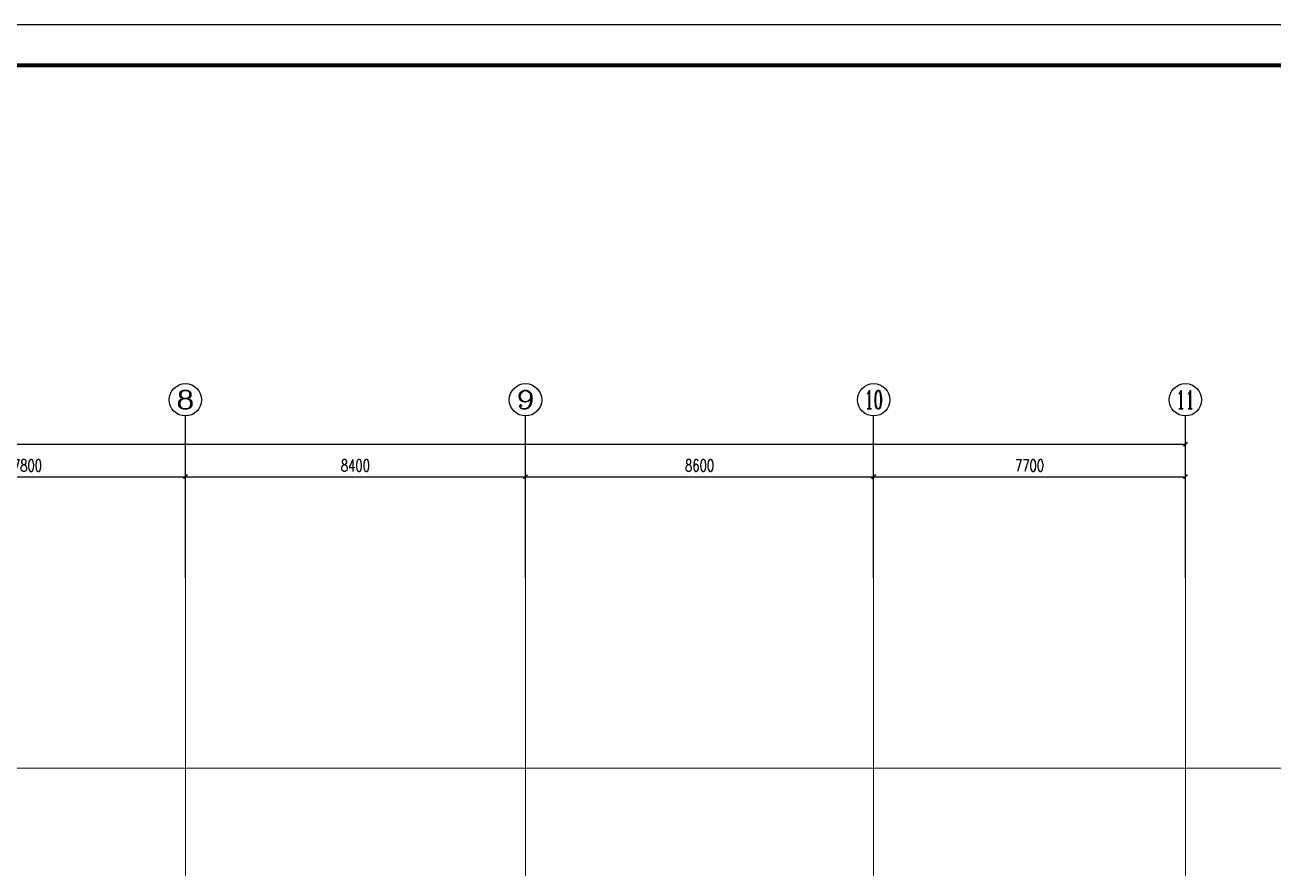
# Model space of a CAD drawing. Extents: x 1031190 to 1725648, y 733081 to 1571294.
# Drawn here: x 1155854 to 1186681, y 1073677 to 1094510 of the extents above; entities that cross this region are included whole.
import ezdxf
from ezdxf.enums import TextEntityAlignment as Align

# ---------------------------------------------------------------- set-up
doc = ezdxf.new("R2010")
doc.units = 0
doc.header["$LTSCALE"] = 1000
doc.header["$MEASUREMENT"] = 0
doc.linetypes.add('ACAD_ISO10W100', pattern=[18.5, 12, -3, 0.5, -3])
doc.linetypes.add('DOTE', pattern=[2.42, 2, -0.2, 0.02, -0.2])
for name, color, linetype in [('AXIS', 3, 'Continuous'), ('AXIS_TEXT', 4, 'Continuous'), ('C-AXIS(轴号)', 3, 'Continuous'), ('C-AXIS-T(字)', 7, 'Continuous'), ('图框', 140, 'Continuous')]:
    doc.layers.add(name, color=color, linetype=linetype)
doc.layers.add('DOTE', color=19, linetype='DOTE', lineweight=9)
doc.styles.add('_TCH_AXIS', font='COMPLEX', dxfattribs={"bigfont": 'GBCBIG'})
doc.styles.add('_TCH_DIM_T3', font='SIMPLEX', dxfattribs={"width": 0.705882, "bigfont": 'GBCBIG'})
doc.styles.add('COMPLEX', font='COMPLEX')
doc.dimstyles.new('_TCH_ARCH&&100', dxfattribs={"dimtxt": 297.5, "dimasz": 100, "dimexe": 250, "dimexo": 300, "dimgap": 126.25, "dimtad": 1, "dimdec": 0, "dimzin": 0, "dimdsep": 46, "dimtxsty": '_TCH_DIM_T3', "dimblk": 'ARCHTICK', "dimcen": 0.09, "dimclrt": 7, "dimazin": 2, "dimtfac": 1, "dimtdec": 0, "dimtix": 1, "dimtmove": 2, "dimatfit": 3, "dimfxl": 0, "dimtolj": 1, "dimtzin": 0, "dimarcsym": 0})

# ---------------------------------------------------------------- blocks, each defined once
blk = doc.blocks.new('_ArchTick')
at = {"color": 0, "linetype": 'ByBlock', "const_width": 0.4}
blk.add_lwpolyline([(-0.5, -0.5), (0.5, 0.5)], dxfattribs=at)
blk = doc.blocks.new('*D267')
at = {"layer": 'AXIS', "color": 0, "lineweight": -2}
for p, q in [((1112617, 1081148), (1112617, 1084398)), ((1184517, 1081148), (1184517, 1084398)), ((1112617, 1084148), (1184517, 1084148))]:
    blk.add_line(p, q, dxfattribs=at)
at = {"layer": 'Defpoints', "color": 0}
for p in [(1184517, 1084148), (1112617, 1080848), (1184517, 1080848)]:
    blk.add_point(p, dxfattribs=at)
at = {"layer": 'AXIS', "color": 0, "lineweight": -2, "xscale": 100, "yscale": 100, "zscale": 100, "rotation": 180}
blk.add_blockref('_ArchTick', (1112617, 1084148), dxfattribs=at)
at = {"layer": 'AXIS', "color": 0, "lineweight": -2, "xscale": 100, "yscale": 100, "zscale": 100}
blk.add_blockref('_ArchTick', (1184517, 1084148), dxfattribs=at)
at = {"layer": 'AXIS', "color": 7, "insert": (1148567, 1084423), "char_height": 297.5, "attachment_point": 5, "style": '_TCH_DIM_T3'}
blk.add_mtext('\\A1;71900', dxfattribs=at)
blk = doc.blocks.new('*D278')
at = {"layer": 'AXIS', "color": 0, "lineweight": -2}
for p, q in [((1152017, 1081148), (1152017, 1083598)), ((1159817, 1081148), (1159817, 1083598)), ((1152017, 1083348), (1159817, 1083348))]:
    blk.add_line(p, q, dxfattribs=at)
at = {"layer": 'Defpoints', "color": 0}
for p in [(1159817, 1083348), (1152017, 1080848), (1159817, 1080848)]:
    blk.add_point(p, dxfattribs=at)
at = {"layer": 'AXIS', "color": 0, "lineweight": -2, "xscale": 100, "yscale": 100, "zscale": 100, "rotation": 180}
blk.add_blockref('_ArchTick', (1152017, 1083348), dxfattribs=at)
at = {"layer": 'AXIS', "color": 0, "lineweight": -2, "xscale": 100, "yscale": 100, "zscale": 100}
blk.add_blockref('_ArchTick', (1159817, 1083348), dxfattribs=at)
at = {"layer": 'AXIS', "color": 7, "insert": (1155917, 1083623), "char_height": 297.5, "attachment_point": 5, "style": '_TCH_DIM_T3'}
blk.add_mtext('\\A1;7800', dxfattribs=at)
blk = doc.blocks.new('*D279')
at = {"layer": 'AXIS', "color": 0, "lineweight": -2}
for p, q in [((1159817, 1081148), (1159817, 1083598)), ((1168217, 1081148), (1168217, 1083598)), ((1159817, 1083348), (1168217, 1083348))]:
    blk.add_line(p, q, dxfattribs=at)
at = {"layer": 'Defpoints', "color": 0}
for p in [(1168217, 1083348), (1159817, 1080848), (1168217, 1080848)]:
    blk.add_point(p, dxfattribs=at)
at = {"layer": 'AXIS', "color": 0, "lineweight": -2, "xscale": 100, "yscale": 100, "zscale": 100, "rotation": 180}
blk.add_blockref('_ArchTick', (1159817, 1083348), dxfattribs=at)
at = {"layer": 'AXIS', "color": 0, "lineweight": -2, "xscale": 100, "yscale": 100, "zscale": 100}
blk.add_blockref('_ArchTick', (1168217, 1083348), dxfattribs=at)
at = {"layer": 'AXIS', "color": 7, "insert": (1164017, 1083623), "char_height": 297.5, "attachment_point": 5, "style": '_TCH_DIM_T3'}
blk.add_mtext('\\A1;8400', dxfattribs=at)
blk = doc.blocks.new('*D280')
at = {"layer": 'AXIS', "color": 0, "lineweight": -2}
for p, q in [((1168217, 1081148), (1168217, 1083598)), ((1176817, 1081148), (1176817, 1083598)), ((1168217, 1083348), (1176817, 1083348))]:
    blk.add_line(p, q, dxfattribs=at)
at = {"layer": 'Defpoints', "color": 0}
for p in [(1176817, 1083348), (1168217, 1080848), (1176817, 1080848)]:
    blk.add_point(p, dxfattribs=at)
at = {"layer": 'AXIS', "color": 0, "lineweight": -2, "xscale": 100, "yscale": 100, "zscale": 100, "rotation": 180}
blk.add_blockref('_ArchTick', (1168217, 1083348), dxfattribs=at)
at = {"layer": 'AXIS', "color": 0, "lineweight": -2, "xscale": 100, "yscale": 100, "zscale": 100}
blk.add_blockref('_ArchTick', (1176817, 1083348), dxfattribs=at)
at = {"layer": 'AXIS', "color": 7, "insert": (1172517, 1083623), "char_height": 297.5, "attachment_point": 5, "style": '_TCH_DIM_T3'}
blk.add_mtext('\\A1;8600', dxfattribs=at)
blk = doc.blocks.new('*D281')
at = {"layer": 'AXIS', "color": 0, "lineweight": -2}
for p, q in [((1176817, 1081148), (1176817, 1083598)), ((1184517, 1081148), (1184517, 1083598)), ((1176817, 1083348), (1184517, 1083348))]:
    blk.add_line(p, q, dxfattribs=at)
at = {"layer": 'Defpoints', "color": 0}
for p in [(1184517, 1083348), (1176817, 1080848), (1184517, 1080848)]:
    blk.add_point(p, dxfattribs=at)
at = {"layer": 'AXIS', "color": 0, "lineweight": -2, "xscale": 100, "yscale": 100, "zscale": 100, "rotation": 180}
blk.add_blockref('_ArchTick', (1176817, 1083348), dxfattribs=at)
at = {"layer": 'AXIS', "color": 0, "lineweight": -2, "xscale": 100, "yscale": 100, "zscale": 100}
blk.add_blockref('_ArchTick', (1184517, 1083348), dxfattribs=at)
at = {"layer": 'AXIS', "color": 7, "insert": (1180667, 1083623), "char_height": 297.5, "attachment_point": 5, "style": '_TCH_DIM_T3'}
blk.add_mtext('\\A1;7700', dxfattribs=at)
blk = doc.blocks.new('_AXISO')
blk.add_circle((0, 0), 0.5)
at = {"layer": 'AXIS_TEXT', "style": 'COMPLEX', "width": 1.041667}
blk.add_attdef('A', text='', height=0.56, dxfattribs=at).set_placement((-0.25, -0.28), (0.25, -0.28), align=Align.FIT)

msp = doc.modelspace()

# ---------------------------------------------------------------- linework, layer by layer
at = {"layer": 'C-AXIS(轴号)'}
for p, q in [((1159817, 1080847.8), (1159817, 1084847.8)), ((1168217, 1080847.8), (1168217, 1084847.8)), ((1176817, 1080847.8), (1176817, 1084847.8)), ((1184517, 1080847.8), (1184517, 1084847.8))]:
    msp.add_line(p, q, dxfattribs=at)
at = {"layer": 'DOTE', "linetype": 'ACAD_ISO10W100', "ltscale": 100}
for p, q in [((1159817, 1080847.8), (1159817, 1057147.8)), ((1168217, 1080847.8), (1168217, 1057147.8)), ((1176817, 1080847.8), (1176817, 1057147.8)), ((1184517, 1080847.8), (1184517, 1057147.8)), ((1187717, 1076147.8), (1110440.6, 1076147.8))]:
    msp.add_line(p, q, dxfattribs=at)
at = {"layer": '图框'}
msp.add_lwpolyline([(1098399, 1035110.3), (1203499, 1035110.3), (1203499, 1094510.3), (1098399, 1094510.3)], close=True, dxfattribs=at)
at = {"layer": '图框', "const_width": 100}
msp.add_lwpolyline([(1100899, 1036110.3), (1202499, 1036110.3), (1202499, 1093510.3), (1100899, 1093510.3)], close=True, dxfattribs=at)

# ---------------------------------------------------------------- block references
at = {"layer": 'C-AXIS(轴号)'}
ref = msp.add_blockref('_AXISO', (1159817, 1085247.8), dxfattribs=dict(at, xscale=800, yscale=800, zscale=800))
ref.add_attrib('A', '8', dxfattribs={"layer": 'C-AXIS-T(字)', "height": 452.5, "style": '_TCH_AXIS', "width": 1.5}).set_placement((1159590.7, 1085021.5), (1160043.3, 1085021.5), align=Align.FIT)
ref = msp.add_blockref('_AXISO', (1168217, 1085247.8), dxfattribs=dict(at, xscale=800, yscale=800, zscale=800))
ref.add_attrib('A', '9', dxfattribs={"layer": 'C-AXIS-T(字)', "height": 452.5, "style": '_TCH_AXIS', "width": 1.5}).set_placement((1167990.7, 1085021.5), (1168443.3, 1085021.5), align=Align.FIT)
ref = msp.add_blockref('_AXISO', (1176817, 1085247.8), dxfattribs=dict(at, xscale=800, yscale=800, zscale=800))
ref.add_attrib('A', '10', dxfattribs={"layer": 'C-AXIS-T(字)', "height": 452.55, "style": '_TCH_AXIS', "width": 0.724138}).set_placement((1176590.7, 1085021.5), (1177043.3, 1085021.5), align=Align.FIT)
ref = msp.add_blockref('_AXISO', (1184517, 1085247.8), dxfattribs=dict(at, xscale=800, yscale=800, zscale=800))
ref.add_attrib('A', '11', dxfattribs={"layer": 'C-AXIS-T(字)', "height": 452.55, "style": '_TCH_AXIS', "width": 0.875}).set_placement((1184290.7, 1085021.5), (1184743.3, 1085021.5), align=Align.FIT)

# ---------------------------------------------------------------- dimensions: what is measured, and where the dimension line sits
at = {"layer": 'AXIS'}
for p1, p2, distance, picture, middle in [((1112617, 1080847.8), (1184517, 1080847.8), 3300, '*D267', (1148567, 1084422.8)), ((1152017, 1080847.8), (1159817, 1080847.8), 2500, '*D278', (1155917, 1083622.8)), ((1159817, 1080847.8), (1168217, 1080847.8), 2500, '*D279', (1164017, 1083622.8)), ((1168217, 1080847.8), (1176817, 1080847.8), 2500, '*D280', (1172517, 1083622.8)), ((1176817, 1080847.8), (1184517, 1080847.8), 2500, '*D281', (1180667, 1083622.8))]:
    dim = msp.add_aligned_dim(p1=p1, p2=p2, distance=distance, dimstyle='_TCH_ARCH&&100', dxfattribs=at)
    dim.commit()
    dim.dimension.update_dxf_attribs({"geometry": picture, "text_midpoint": middle})

doc.saveas('drawing.dxf')
